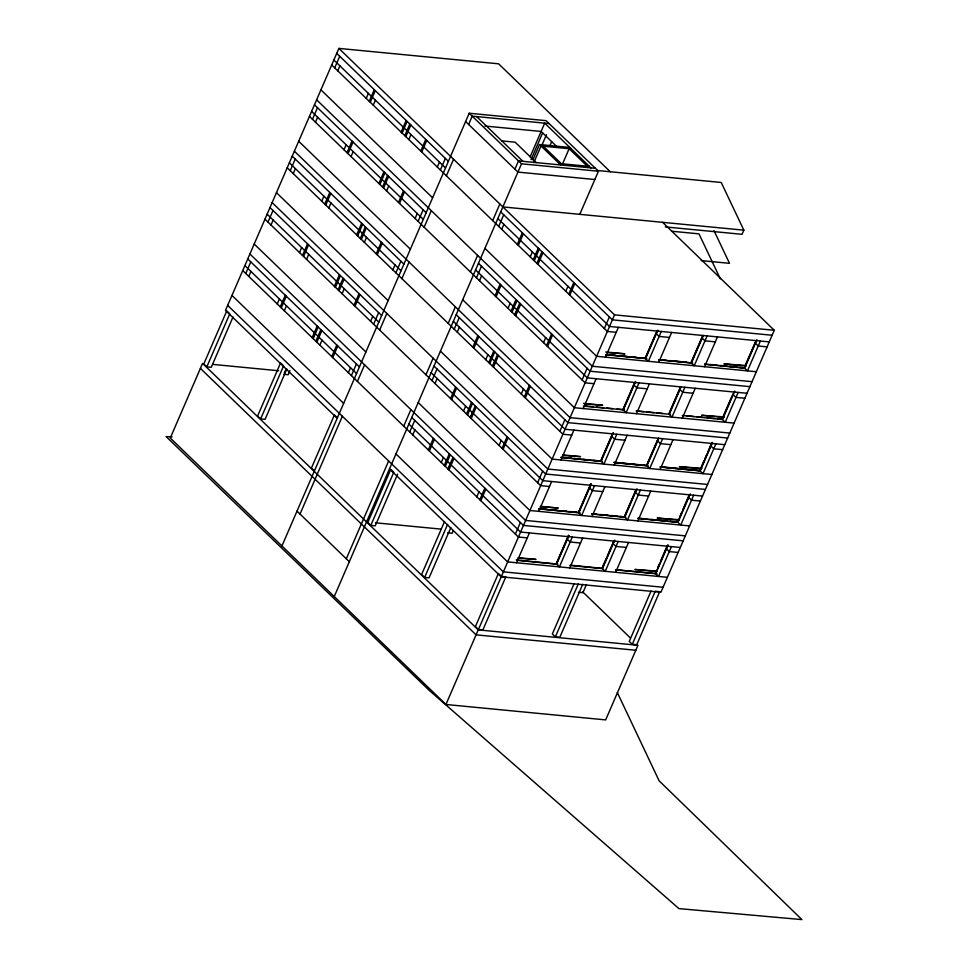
<?xml version="1.0" encoding="UTF-8"?>
<svg xmlns="http://www.w3.org/2000/svg" width="968" height="968" viewBox="0 0 968 968"><rect width="100%" height="100%" fill="white"/><g stroke="black" fill="none" stroke-linecap="round" stroke-linejoin="round"><path stroke-width="1.45" d="M610.288 171.759L498.617 63.815L338.873 48.4L225.508 310.353L337.179 418.297M245.751 273.484L250.772 261.88M267.991 222.083L273.012 210.479M290.231 170.695L295.252 159.079M312.47 119.294L317.492 107.69M334.71 67.893L339.732 56.289M206.813 366.884L229.767 313.826L226.754 310.909L203.788 363.968L206.813 366.884L211.254 367.308L233.034 316.984M248.764 276.4L250.918 271.427M271.004 224.999L273.157 220.026M293.243 173.611L295.397 168.638M315.483 122.21L317.637 117.237M337.735 70.809L339.877 65.836M277.272 303.952L279.425 298.979M299.511 252.551L301.665 247.578M321.751 201.162L323.905 196.189M343.991 149.762L346.145 144.789M366.231 98.361L368.385 93.388M280.284 306.868L285.306 295.264M302.524 255.467L307.546 243.863M324.764 204.079L329.786 192.475M347.004 152.678L352.025 141.074M369.256 101.277L374.277 89.673M281.289 307.836L286.31 296.232M303.529 256.447L308.55 244.843M325.768 205.047L330.802 193.443M348.02 153.646L353.042 142.042M370.26 102.257L375.281 90.653M284.314 310.752L286.467 305.779M306.553 259.363L308.707 254.39M328.793 207.963L330.947 202.99M351.033 156.574L353.187 151.601M373.273 105.173L375.427 100.2M260.634 418.914L283.6 365.856L280.575 362.939L257.621 415.998L260.634 418.914L265.075 419.338L286.855 369.002M284.314 372.946L285.499 370.224M289.928 370.647L288.161 374.737L283.733 374.301M312.144 337.663L317.165 326.059M334.384 286.274L339.417 274.67M356.635 234.873L361.657 223.269M378.875 183.472L383.897 171.868M401.115 132.084L406.136 120.48M312.809 338.304L314.963 333.331M335.049 286.915L337.203 281.942M357.289 235.514L359.443 230.541M379.541 184.114L381.682 179.141M401.781 132.725L403.934 127.752M313.16 338.643L318.182 327.039M335.4 287.242L340.421 275.638M357.64 235.841L362.661 224.237M379.879 184.452L384.901 172.849M402.119 133.052L407.141 121.448M315.846 341.232L320.856 329.616M338.086 289.843L343.096 278.227M360.326 238.443L365.335 226.827M382.566 187.042L387.575 175.426M404.805 135.653L409.815 124.037M316.851 342.212L321.86 330.596M339.09 290.811L344.1 279.195M361.33 239.411L366.34 227.795M383.57 188.022L388.579 176.406M405.81 136.621L410.819 125.005M319.864 345.128L322.017 340.155M342.103 293.727L344.257 288.754M364.343 242.339L366.497 237.354M386.583 190.938L388.737 185.965M408.835 139.537L410.976 134.564M331.77 356.635L336.791 345.019M354.01 305.235L359.031 293.631M376.249 253.834L381.271 242.23M398.489 202.445L403.511 190.841M420.729 151.044L425.751 139.44M332.774 357.603L337.796 345.999M355.014 306.203L360.036 294.599M377.254 254.814L382.275 243.21M399.494 203.413L404.515 191.809M421.733 152.012L426.755 140.408M348.371 372.68L350.525 367.707M370.611 321.279L372.765 316.306M392.851 269.878L395.004 264.905M415.091 218.49L417.244 213.517M437.33 167.089L439.484 162.116M351.384 375.596L356.406 363.992M373.624 324.195L378.645 312.591M395.864 272.807L400.885 261.191M418.103 221.406L423.137 209.802M440.355 170.005L445.377 158.401M281.942 545.964L469.202 113.244L546.109 120.661L598.43 171.227L579.771 214.339M300.019 514.068L342.357 416.24M357.422 381.428L364.597 364.851M379.662 330.027L386.837 313.45M401.901 278.639L409.077 262.062M424.141 227.238L431.317 210.661M446.381 175.849L453.556 159.26M468.633 124.448L472.215 116.16L549.134 123.577M346.302 558.802L388.64 460.986M403.704 426.162L410.88 409.585M425.944 374.773L433.119 358.184M448.184 323.373L455.359 306.796M470.424 271.972L477.599 255.395M492.664 220.583L499.839 203.994M514.903 169.182L518.497 160.894L595.417 168.311M334.262 596.53L521.51 163.81L469.202 113.244M409.742 431.994L414.764 420.39M431.982 380.606L437.004 369.002M454.222 329.205L459.243 317.601M476.462 277.804L481.483 266.2M498.701 226.415L503.723 214.811M530.101 156.889L544.694 123.154L590.976 167.887M370.804 525.406L393.758 472.348L390.745 469.432L367.779 522.478L370.804 525.406L375.245 525.83L397.606 474.139M531.021 159.684L542.612 132.894M412.755 434.91L414.909 429.937M434.995 383.522L437.149 378.548M457.235 332.121L459.389 327.148M479.475 280.732L481.628 275.759M501.726 229.331L503.868 224.358M532.92 159.793L539.527 144.535L569.849 147.463M533.828 162.636L541.027 145.999L571.35 148.927M541.838 145.381L546.472 134.661M549.933 145.672L551.675 141.655M428.352 449.987L433.374 438.383M450.592 398.598L455.613 386.982M472.832 347.197L477.853 335.594M495.071 295.797L500.093 284.193M517.311 244.408L522.333 232.804M429.356 450.967L434.378 439.351M451.596 399.566L456.618 387.962M473.836 348.165L478.857 336.561M496.076 296.777L501.097 285.173M518.316 245.376L523.349 233.772M562.529 163.967L569.136 148.709L587.249 166.218M441.263 462.462L443.417 457.489M463.503 411.073L465.656 406.1M485.742 359.673L487.896 354.699M507.982 308.284L510.136 303.299M530.222 256.883L532.376 251.91M444.288 465.39L449.297 453.774M466.528 414.001L471.537 402.385M488.767 362.601L493.777 350.985M511.007 311.2L516.017 299.584M533.247 259.811L538.269 248.195M445.292 466.37L450.301 454.754M467.532 414.969L472.541 403.353M489.772 363.569L494.793 351.953M512.011 312.18L517.033 300.564M534.263 260.779L539.273 249.163M447.966 468.948L452.988 457.344M470.206 417.559L475.227 405.955M492.446 366.158L497.479 354.554M514.698 314.769L519.719 303.153M536.938 263.369L541.959 251.765M448.317 469.286L450.459 464.313M470.557 417.886L472.699 412.912M492.797 366.497L494.95 361.512M515.036 315.096L517.19 310.123M537.276 263.695L539.43 258.722M448.971 469.928L453.992 458.324M471.21 418.527L476.244 406.923M493.462 367.138L498.484 355.522M515.702 315.737L520.724 304.133M537.942 264.337L542.963 252.733M444.566 521.462L421.612 574.508L424.625 577.424L429.066 577.86L450.846 527.524M424.625 577.424L447.591 524.378M453.339 530.524L452.153 533.247L447.724 532.823M476.813 496.838L478.966 491.865M499.052 445.437L501.206 440.464M521.292 394.036L523.446 389.063M543.532 342.648L545.686 337.675M565.784 291.247L567.926 286.274M479.838 499.754L484.859 488.15M502.077 448.353L507.099 436.749M524.317 396.965L529.339 385.349M546.557 345.564L551.578 333.96M568.797 294.163L573.818 282.559M480.842 500.722L485.863 489.118M503.082 449.334L508.103 437.717M525.321 397.933L530.343 386.329M547.561 346.532L552.583 334.928M569.801 295.143L574.823 283.539M515.375 534.106L520.397 522.502M537.615 482.717L542.637 471.113M559.855 431.317L564.876 419.713M582.095 379.916L587.116 368.312M604.347 328.527L609.368 316.923M445.933 704.486L478.216 629.878L202.554 363.411L170.271 438.02L445.933 704.486L605.678 719.889L637.972 645.281L478.216 629.878M478.458 629.454L475.433 626.538L498.399 573.492L501.412 576.408L505.853 576.831L482.887 629.89L478.458 629.454L614.535 314.866L338.873 48.4M516.513 562.759L529.423 532.908M538.752 511.358L551.663 481.519M560.992 459.957L573.903 430.119M583.232 408.569L596.143 378.718M605.472 357.168L618.383 327.329M568.506 535.292L556.189 563.775L559.407 566.897L572.318 537.046M590.758 483.903L578.428 512.387L581.647 515.496L594.558 485.658M616.798 434.257L603.887 464.096L600.668 460.986L611.824 435.213M639.037 382.856L626.127 412.707L622.908 409.597L634.064 383.812M661.277 331.467L648.366 361.306L645.148 358.196L656.304 332.423M556.382 563.969L568.76 535.377M578.622 512.58L591 483.976M600.862 461.179L613.24 432.587M623.114 409.791L634.947 382.433M645.354 358.39L657.187 331.032M568.918 535.679L556.588 564.175L516.646 560.315M591.158 484.29L578.828 512.774L538.886 508.914M613.397 432.89L601.067 461.373L561.125 457.525M623.307 409.984L635.637 381.489M657.877 330.1L645.547 358.584L605.617 354.736M569.753 567.889L582.675 538.051M592.005 516.501L604.915 486.65M614.244 465.1L627.155 435.261M636.484 413.699L649.395 383.86M658.724 362.31L671.635 332.46M574.133 583.631L552.353 633.967L555.366 636.884L559.806 637.307L582.772 584.249M555.366 636.884L578.332 583.825M586.426 584.539L582.905 592.694L578.465 592.271M596.554 170.428L721.22 182.468L743.847 230.166L742.057 234.316L665.282 226.911M602.628 566.849L606.149 558.705M607.323 555.995L613.785 541.076M624.868 515.448L636.024 489.675M647.108 464.059L658.264 438.286M669.348 412.658L680.504 386.885M702.744 335.485L691.007 362.625L694.225 365.735L707.136 335.884M614.075 541.039L602.241 568.398L570.975 565.203M624.481 516.997L636.315 489.651M646.721 465.608L658.555 438.25M668.961 414.207L680.806 386.849M691.2 362.819L703.046 335.46M614.765 540.108L602.447 568.591L569.898 565.457M637.005 488.707L624.687 517.202L592.138 514.056M658.663 438.673L646.926 465.802L614.377 462.656M669.166 414.401L680.903 387.273M703.143 335.884L691.406 363.012L658.869 359.866M618.177 541.475L605.254 571.314L602.035 568.204M640.417 490.074L627.494 519.925L624.275 516.803L619.847 516.38M662.656 438.685L649.746 468.524L646.515 465.414L643.563 465.124M684.896 387.285L671.986 417.123L668.767 414.014M615.612 572.318L628.522 542.467M637.851 520.917L650.762 491.079M660.091 469.528L673.014 439.678M682.331 418.128L695.254 388.289M704.571 366.727L717.494 336.888M656.461 570.624L655.288 573.346L658.506 576.456L671.417 546.605M657.635 567.913L659.402 563.848M660.575 561.137L667.025 546.206M679.875 516.525L681.641 512.447M682.815 509.737L689.264 494.817M700.36 469.19L703.881 461.058M705.055 458.336L706.809 454.27M707.995 451.56L711.516 443.417M722.6 417.801L731.99 396.094M744.84 366.4L755.996 340.627M655.493 573.54L667.872 544.936M689.567 494.781L677.733 522.139L637.791 518.291M711.807 443.392L699.973 470.738L660.031 466.891M722.213 419.35L734.046 391.992M756.298 340.591L744.452 367.949L704.522 364.101M668.017 545.25L655.687 573.734L615.757 569.874M690.257 493.849L677.927 522.333L637.997 518.485M712.496 442.449L700.179 470.944L660.236 467.084M734.736 391.06L722.418 419.543L682.271 415.49M756.988 339.659L744.658 368.142L704.716 364.295M651.053 591.049L629.273 641.385L632.285 644.301L636.726 644.724L659.68 591.678M693.669 495.217L680.746 525.055L677.527 521.946L670.134 521.232M715.909 443.816L702.986 473.667L699.767 470.545L693.85 469.976M738.148 392.427L725.238 422.266L722.007 419.156L717.578 418.721M760.388 341.026L747.477 370.865L744.259 367.755L739.818 367.332M632.285 644.301L655.251 591.242L658.204 591.533M662.608 222.325L774.279 330.282L660.926 592.235L501.17 576.819L389.499 468.875M172.11 436.834L166.097 436.568L428.981 690.148L678.955 908.613L801.903 919.6L659.123 780.813L617.366 692.652M484.895 126.022L541.112 131.442L557.253 147.051M501.799 140.892L515.121 142.187L536.248 162.6M559.141 163.495L589.464 166.423M521.51 163.81L598.43 171.227M594.848 179.516L517.928 172.098L465.608 121.532M502.864 206.922L743.847 230.166M671.937 231.255L698.981 233.857L720.313 278.832M701.171 260.598L729.497 263.32L713.985 230.614M614.535 314.866L774.279 330.282M772.137 335.255L612.381 319.839L500.71 211.895M769.257 341.885L609.513 326.47L497.842 218.526M616.229 332.302L607.359 331.443L331.697 64.977M669.481 337.433L659.135 336.44L656.11 333.524M715.34 341.861L704.982 340.857L701.969 337.941M767.104 346.859L758.234 345.999L755.221 343.083M605.75 351.977L624.977 353.828L607.009 352.618M746.267 365.541L723.87 363.895L746.05 366.037M609.646 354.772L615.563 355.341M620.004 355.764L627.397 356.478M630.362 356.769L636.279 357.337M639.231 357.628L645.148 358.196M659.946 359.624L665.863 360.193M670.292 360.616L686.566 362.189M710.234 364.476L716.151 365.045M720.591 365.468L726.508 366.049M729.461 366.327L736.854 367.041M606.888 354.675L646.83 358.535M658.663 359.673L692.689 362.952M756.347 371.724L596.603 356.309L484.92 248.365M752.039 381.67L592.295 366.255L316.621 99.801M749.885 386.643L590.141 371.228L478.47 263.284M747.018 393.274L587.274 377.871L475.591 269.915M593.989 383.691L585.12 382.844L309.457 116.378M647.241 388.834L636.884 387.829L633.871 384.913M693.1 393.262L682.742 392.258L679.73 389.342M744.864 398.247L735.995 397.4L732.97 394.484M212.996 364.416L278.699 370.756M583.51 403.378L602.737 405.229L584.769 404.019M724.028 416.93L701.631 415.284L723.81 417.426M585.93 406.028L593.323 406.741M596.288 407.02L603.681 407.734M606.634 408.024L612.55 408.593M616.991 409.016L622.908 409.597M636.218 410.88L643.611 411.594M646.576 411.872L653.969 412.586M656.933 412.876L662.85 413.445M686.518 415.732L693.911 416.446M696.863 416.724L702.78 417.293M707.221 417.728L714.614 418.442M583.377 406.124L624.59 409.924M636.424 411.073L670.437 414.352M734.107 423.125L574.351 407.709L462.68 299.765M729.799 433.071L570.055 417.656L294.381 151.19M727.646 438.044L567.901 422.629L456.218 314.685M724.778 444.675L565.034 429.26L453.351 321.315M571.749 435.092L562.88 434.233L287.206 167.767M625.001 440.234L614.644 439.23L611.631 436.314M670.86 444.651L660.503 443.659L657.49 440.743M722.624 449.648L713.755 448.789L710.73 445.873M562.747 454.912L580.497 456.63L562.529 455.408M701.788 468.33L679.391 466.685L701.57 468.827M563.691 457.416L571.084 458.13M574.036 458.421L579.953 458.989M582.918 459.28L590.311 459.994M593.275 460.272L600.668 460.986M613.978 462.268L619.895 462.837M622.86 463.127L630.253 463.841M633.205 464.132L640.598 464.846M664.266 467.12L670.183 467.689M673.147 467.98L680.54 468.694M683.505 468.984L690.898 469.698M560.932 457.332L602.35 461.325M614.184 462.462L648.197 465.753M711.867 474.514L552.111 459.11L440.44 351.154M707.56 484.46L547.815 469.056L272.141 202.59M705.406 489.433L545.662 474.03L433.979 366.073M702.538 496.076L542.794 480.66L431.111 372.716M549.509 486.493L540.64 485.634L264.966 219.167M602.761 491.623L592.404 490.631L589.391 487.715M648.62 496.052L638.263 495.047L635.238 492.131M700.384 501.049L691.515 500.19L688.49 497.274M540.507 506.312L558.258 508.019L540.289 506.809M679.548 519.719L657.139 518.086L679.33 520.227M539.962 508.672L547.368 509.386M550.32 509.676L557.713 510.39M560.678 510.668L566.595 511.237M569.547 511.527L576.952 512.241M591.738 513.669L596.179 514.093M600.608 514.528L608.013 515.242M610.965 515.52L616.882 516.089M640.55 518.376L646.467 518.945M650.907 519.38L667.17 520.941M538.692 508.72L580.11 512.725M591.944 513.863L625.957 517.142M689.627 525.914L529.871 510.499L418.2 402.555M685.32 535.861L525.563 520.445L249.901 253.979M683.166 540.834L523.422 525.418L411.739 417.474M680.298 547.464L520.542 532.049L408.871 424.105M375.499 522.793L441.19 529.133M527.27 537.881L518.4 537.022L242.726 270.568M580.522 543.024L570.164 542.019L567.151 539.103M626.369 547.44L616.023 546.448L612.998 543.532M678.144 552.438L669.275 551.578L666.25 548.662M518.267 557.701L536.018 559.419L518.049 558.197M657.308 571.12L634.899 569.474L657.09 571.616M516.246 559.928L557.87 564.114M615.551 569.68L656.97 573.673M667.388 577.315L507.631 561.9L395.96 453.956M663.08 587.261L503.324 571.846L227.661 305.38M635.819 650.254L476.062 634.851L200.4 368.385M543.254 146.204L561.355 163.713M539.527 144.535L560.654 164.959M476.655 116.583L522.938 161.317M336.719 53.373L448.39 161.317M333.851 60.004L445.522 167.948M320.928 89.855L432.611 197.799M314.479 104.774L426.15 212.718M311.599 111.405L423.282 219.349M298.688 141.243L410.359 249.187M292.239 156.163L403.91 264.119M289.359 162.793L401.042 270.75M276.449 192.644L388.12 300.588M269.987 207.563L381.67 315.507M267.12 214.194L378.803 322.138M254.209 244.033L365.88 351.989M247.748 258.964L359.43 366.908M582.675 591.835L630.374 637.948M244.88 265.595L356.551 373.539M231.969 295.434L343.64 403.378M337.421 417.886L334.408 414.969L311.442 468.028L314.467 470.944M297.007 511.152L349.327 561.718"/></g></svg>
